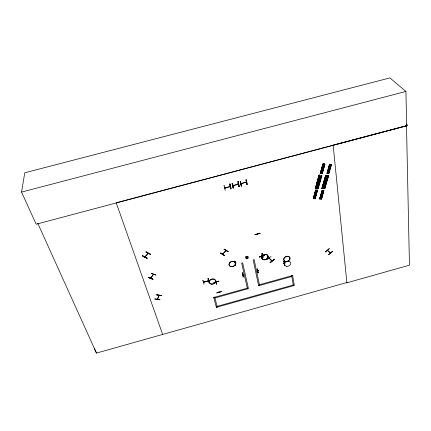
<?xml version="1.0" encoding="UTF-8"?>
<svg xmlns="http://www.w3.org/2000/svg" width="431" height="431" viewBox="0 0 431 431"><rect width="100%" height="100%" fill="white"/><g stroke="black" fill="none" stroke-linecap="round" stroke-linejoin="round"><path stroke-width="0.65" d="M159.869 299.884C160.639 299.195 155.575 299.831 154.907 299.049L154.912 299.012M159.939 299.712L154.961 298.694L154.907 299.055M257.603 234.292L257.479 234.539L257.42 234.071M261.709 255.852L261.946 255.712L262.005 256.159M224.503 255.605L220.537 253.218L224.503 255.61L224.637 255.233M216.34 282.019L216.577 282.133M220.645 252.922L220.527 253.256M220.677 253.062L224.691 255.405M153.571 274.488L153.344 274.816M219.088 291.712L219.034 292.196L218.916 291.76M152.903 279.342L148.291 277.472L153.027 279.132L148.415 277.09M157.396 299.254L157.579 298.818M157.741 298.936L157.374 299.243L159.034 295.283M159.023 295.758L159.001 295.294L159.071 295.741M21.55 192.086L24.761 172.788L389.899 77.914L405.927 91.437L406.643 125.76L36.166 224.228L21.55 192.086L405.927 91.437M289.977 258.083L289.944 258.018A3.227 2.478 -24.2 0 0 284.934 257.145A3.227 2.478 -24.2 0 0 285.645 261.434A3.227 2.478 -24.2 0 0 289.918 258.018L289.944 258.018M142.478 255.992L146.912 258.401M142.623 255.648L147.036 258.094M144.789 256.989L145.29 256.757M144.838 256.898L148.059 253.261L147.914 253.687M257.959 272.823L257.194 268.901L258.234 272.758L257.959 272.834L258.142 272.607M327.576 250.503L327.635 250.686M257.404 268.836L258.158 272.753M330.071 252.399L330.48 252.819M268.998 258.147L269.456 258.266L269.267 258.465M269.025 258.201L272.004 260.997L271.611 260.464M319.409 175.18L315.697 188.325L319.414 175.175L319.01 175.148L315.546 188.261M319.026 175.153L315.368 188.304L319.177 175.105M235.412 263.147L235.369 263.179A3.265 2.559 -18.7 0 0 230.127 262.312A3.265 2.559 -18.7 0 0 231.135 266.633A3.259 2.554 -18.7 0 0 235.348 263.185L235.913 262.958L235.38 263.249M315.853 188.325L319.705 175.142L315.853 188.325L316.252 188.352L319.921 175.207L319.581 175.191M315.993 188.282L319.657 175.137M315.19 198.766L313.24 198.653L315.637 190.098L317.415 190.136L315.185 198.772L317.415 190.136L315.023 198.723L314.598 198.734L317.103 190.152M321.009 173.009L320.734 172.987L323.336 163.942L322.997 163.92L320.4 172.966L322.916 163.979L324.909 164.125L322.372 173.117L324.904 164.13M313.283 198.659L315.718 190.033L313.504 198.675M316.246 188.358L319.888 175.218M313.24 198.653L315.734 190.066M320.734 172.987L323.288 164.006M316.219 190.136L313.816 198.696L316.047 190.049L313.682 198.643L313.369 198.626M320.831 172.966L323.336 163.942M320.987 173.014L323.509 164.022M317.405 188.428L321.278 175.255L317.405 188.428L321.23 175.255L321.488 175.32L317.798 188.46L321.483 175.325M314.641 198.739L317.081 190.119L314.856 198.756M324.414 164.055L321.795 173.073L324.392 164.022L324.769 164.082M317.367 190.206L315.018 198.691M317.97 188.471L321.72 175.234L321.989 175.352L318.299 188.492M322.167 173.095L324.732 164.049L322.119 173.09L322.393 173.111M235.536 265.254L234.857 260.997L235.552 265.232M235.768 265.151L234.836 261.17M321.833 188.573L325.691 175.374L325.96 175.492L322.022 188.53M321.898 188.584L325.626 175.471L325.955 175.498M321.973 188.53L325.75 175.428M322.323 188.6L326.192 175.406L326.461 175.525L322.517 188.562M322.34 188.606L326.251 175.46L322.469 188.557M319.657 198.896L322.102 190.367L323.864 190.405L321.596 199.014L319.657 198.896L322.507 190.319L320.244 198.933L322.679 190.405M326.957 173.289L329.521 164.335L331.504 164.48L328.928 173.434L327.086 173.267M327.048 173.262L329.596 164.27L329.974 164.33L327.285 173.31L327.56 173.332L329.93 164.292L327.183 173.31L329.774 164.351M319.883 198.912L322.119 190.373M320.249 198.928L322.507 190.319M327.301 173.316L329.887 164.356M319.748 198.831L320.082 198.885L322.463 190.389M324.263 188.735L328.013 175.643L327.754 175.519L324.064 188.665M327.684 175.616L323.886 188.708L327.635 175.616M331.008 164.405L328.341 173.397L330.906 164.437L328.562 173.413L331.498 164.48M321.267 198.998L323.536 190.389L321.036 198.987L321.461 198.966L323.87 190.443M328.514 175.676L324.737 188.767L328.524 175.67L328.25 175.552L324.274 188.73L324.004 188.611M324.381 188.74L328.309 175.606L324.381 188.74L324.764 188.756M234.631 261.24L234.917 261.17M223.086 253.654L222.638 254.193M225.925 250.966L226.054 250.53M240.401 181.133L241.484 186.041L241.198 186.095M241.425 186.03L240.196 181.327L240.498 181.268M203.987 284.121L202.915 280.22M233.149 188.083L232.12 183.315L232.411 183.256L233.44 188.029L233.133 188.11L232.104 183.32M232.347 183.245L233.343 187.894M224.718 187.921L225.294 187.964M229.766 186.774L230.219 186.451M230.256 186.618L224.815 188.072L230.143 186.456M232.945 185.729L233.543 185.594L233.44 185.206M225.214 190.367L224.147 185.589M208.507 280.737L203.577 282.063M238.435 184.263L237.869 184.452L237.707 184.069M203.982 281.755L204.073 282.138L203.561 282.289M240.977 183.574L241.538 183.385M208.539 280.899L203.518 282.267M246.009 182.458L246.462 182.108M235.692 262.646C236.21 263.266 235.143 263.4 235.342 262.738M242.825 275.053L242.324 275.188L242.793 274.919M161.614 295.677L156.631 294.858L161.587 295.547M159.19 295.359L157.627 299.211M258.401 270.754C257.56 270.269 258.411 271.433 258.298 270.377M161.684 295.521L156.647 294.777M150.915 278.162L151.119 277.866M284.266 263.546L283.83 263.686M272.176 260.884L269.138 258.04M151.13 277.903L151.109 277.58M145.285 256.714L144.999 256.316M237.901 184.425L237.783 183.908M203.534 282.116L204.014 282.143M222.692 254.101L226.189 250.61M216.184 282.305L216.712 282.327L216.626 281.944M216.658 282.332L216.222 282.44M261.806 255.804L261.832 256.203L261.752 255.798L262.242 255.675M215.554 280.662L215.586 280.721A3.227 2.489 -16.3 0 1 211.427 284.11A3.227 2.489 -16.3 0 1 210.328 279.94A3.227 2.489 -16.3 0 1 215.543 280.743L215.586 280.721M153.371 274.353L150.942 278.167M151.206 273.227L155.979 275.097L151.233 273.356M245.692 256.935L246.106 258.821L248.331 258.137L247.949 256.386L245.692 256.935L247.847 256.343M142.462 256.036L142.602 255.685M146.114 251.833L150.564 254.268L145.947 252.049L146.125 251.823M146.896 258.438L147.057 258.056M224.131 249.377L224.319 249.172L228.295 251.548L228.101 251.752L224.077 249.21M222.676 254.155L225.952 250.228M153.361 274.402L150.678 278.162M325.464 251.957L329.236 248.547M330.286 252.625L330.361 253.013L327.388 250.443M330.216 252.631L329.936 252.512M332.274 251.149L332.538 251.451L328.686 254.694L328.449 254.419M267.021 259.602L271.029 256.472M270.269 262.641L274.272 259.537L270.269 262.635L270.032 262.317M145.058 257.021L148.248 253.309M226.016 250.567L225.839 250.282M321.424 198.928L323.778 190.47M319.754 198.869L322.216 190.335M145.974 251.984L150.408 254.419M323.536 190.389L321.235 198.993M316.047 190.049L313.838 198.686M317.9 188.46L318.304 188.487M328.756 173.354L331.277 164.464M321.785 173.068L324.43 164.06M320.4 172.966L322.232 173.063M224.174 249.307L228.123 251.693M233.446 185.621L233.284 185.114M238.327 184.317L232.999 185.718M241.085 183.52L246.403 182.124L241.01 183.741M262.242 255.858L261.784 255.96L261.66 255.545M225.262 188.008L225.257 187.566M237.896 184.177L237.869 184.452M257.927 270.673L258.331 270.603M94.244 348.275L96.474 353.086L346.858 282.537L346.89 282.817L333.158 145.123L407.791 125.426L406.341 124.058M216.308 307.061L216.384 307.33L294.33 285.473L292.557 275.22M216.384 307.33L213.722 297.525L247.313 288.145L247.222 287.881M292.676 275.479L259.424 284.762L259.327 284.498M247.389 288.608L247.48 288.872L241.656 263.072L242.637 262.802L248.428 288.608L214.875 297.983L214.8 297.708M258.535 285.494L258.632 285.758L291.857 276.476L291.744 276.223M202.678 280.333L202.958 280.252M208.001 278.857L208.275 278.782L209.331 282.666L209.057 282.747L207.952 278.679M221.604 291.566L216.68 292.956L221.609 291.593L221.534 291.313M213.916 282.542L218.91 281.163L213.889 282.472M213.927 282.607L218.926 281.227M284.503 265.27L284.853 265.361L283.894 261.348M243.17 276.75L243.51 276.853L242.648 272.942L243.504 276.842M215.381 280.522L215.656 280.446L216.642 284.315L216.362 284.39L215.608 280.269M262.975 257.663L262.188 253.622L262.991 257.679L262.641 257.582M284.191 261.418L283.857 261.342M242.658 272.958L242.319 272.861M283.749 263.546L284.196 263.422M258.358 270.743L257.862 270.878M261.876 253.547L262.22 253.633M235.859 262.975L235.401 263.099L235.348 262.759M259.446 257.086L264.424 255.508L259.338 256.693M259.403 256.871L264.429 255.502L259.44 257.065M239.205 186.467L238.187 181.693L239.221 186.478L238.849 186.407M230.019 184.064L229.718 184.145L230.757 188.913L231.064 188.832L230.019 184.059L229.653 183.989M246.882 184.425L247.259 184.495C247.89 183.531 245.142 179.28 246.29 179.7M260.044 233.117L254.926 234.739L260.087 233.354M254.91 234.674L260.071 233.29M116.86 202.613L406.643 125.76M237.853 181.634L238.224 181.704M223.894 185.702L224.195 185.621M151.141 277.806L150.828 277.483M268.044 256.251A3.259 2.538 -22.3 0 1 263.772 259.71A3.259 2.538 -22.3 0 1 262.937 255.362A3.259 2.538 -22.3 0 1 268.044 256.251L268.098 256.262M235.342 263.104L235.245 262.808M327.571 250.341L330.491 252.862M327.538 173.337L330.108 164.378M322.938 163.985L320.648 172.993L323.137 163.995M225.208 187.765L225.165 187.501M237.917 181.785L238.919 186.558L237.987 181.747M229.987 184.053L231.048 188.816M261.94 253.714L262.711 257.754L262.005 253.676M283.964 261.472L284.611 265.399M208.06 278.819L209.331 282.661L208.275 278.776M243.267 276.885L242.4 272.979L243.251 276.874M319.991 197.974L321.671 198.066M313.569 197.727L315.26 197.818M321.515 192.63L323.202 192.727M315.066 192.371L316.763 192.468M321.294 193.4L322.981 193.497M314.851 193.142L316.548 193.239M321.047 194.268L322.733 194.365M314.608 194.015L316.306 194.106M321.925 191.181L323.616 191.278M315.47 190.911L317.168 191.014M321.763 191.763L323.449 191.86M315.309 191.499L317.006 191.596M145.123 256.569L145.08 256.3M327.296 172.33L329.015 172.443M320.739 172.001L322.469 172.12M328.411 168.44L330.13 168.559M321.828 168.101L323.562 168.219M329.332 165.197L331.056 165.315M322.733 164.847L324.473 164.965M329.16 165.806L330.884 165.924M322.566 165.456L324.301 165.579M328.896 166.716L330.62 166.84M322.307 166.377L324.042 166.495M328.67 167.53L330.388 167.648M322.086 167.185L323.816 167.309M257.598 234.022L257.679 234.453M326.402 175.525L322.695 188.638M261.962 255.788L262.043 256.057M257.479 234.491L257.426 234.114M148.302 277.435L152.913 279.299M142.618 255.804L147.079 258.234M246.02 179.749L246.952 184.576M329.343 248.714L325.4 251.839M274.272 259.537L274.035 259.214M328.573 254.597L332.366 251.289M274.111 259.36L270.059 262.35M291.62 275.484L293.403 285.731L293.29 285.478M37.734 223.236L96.474 353.086M283.603 263.346L283.722 263.697M293.166 284.756L293.285 285.015L217.138 306.36L217.062 306.091M245.837 181.925L245.939 182.426M246.931 184.425L246.063 179.759M238.16 183.805L238.343 184.112L232.966 185.551L232.902 185.211M237.734 183.972L237.847 184.247M257.544 233.807L257.668 234.098L257.474 233.737M257.296 233.785L257.409 234.168M259.478 285.23L259.575 285.494L254.155 259.618L253.18 259.888L258.632 285.758M116.208 202.785L162.735 334.704M242.168 274.849L242.27 275.204M235.757 262.673L235.946 263.099M225.602 250.535L225.812 251.02M225.607 250.6L225.672 250.934M214.606 296.986L217.326 307.066L217.251 306.797M213.652 297.255L213.722 297.525M207.893 280.673L207.99 281.028M229.718 184.145L230.757 188.913M240.212 181.322L241.182 186.122M283.948 261.455L284.579 265.437M150.909 277.462L150.952 277.779M346.82 282.553L346.847 282.828L409.45 265.184L406.508 125.631M235.04 262.441A3.254 2.543 -18.7 0 1 235.299 263.055M268.12 256.283L268.114 256.294A3.259 2.538 -22.3 0 0 262.969 255.438A3.259 2.538 -22.3 0 0 263.799 259.785A3.259 2.538 -22.3 0 0 268.077 256.326L268.087 256.321M246.273 257.178L246.387 258.223L247.281 258.234L247.868 257.582L247.13 256.811L246.273 257.178M285.688 261.493A3.206 2.462 -24.2 0 0 289.934 258.099A3.206 2.462 -24.2 0 0 284.983 257.232A3.206 2.462 -24.2 0 0 285.688 261.493M211.395 284.04A3.249 2.505 -16.3 0 0 215.543 280.651A3.249 2.505 -16.3 0 0 210.29 279.848A3.249 2.505 -16.3 0 0 211.395 284.04M231.135 266.633A3.265 2.559 -18.7 0 0 235.353 263.179A3.259 2.554 -18.7 0 0 230.132 262.317A3.259 2.554 -18.7 0 0 231.14 266.627M286.518 266.331A3.189 2.43 -24 0 0 290.742 262.964A3.189 2.43 -24 0 0 285.818 262.118A3.189 2.43 -24 0 0 286.518 266.331M263.81 259.769A3.238 2.521 -22.3 0 0 268.06 256.332A3.238 2.521 -22.3 0 0 262.98 255.448A3.238 2.521 -22.3 0 0 263.81 259.769"/></g></svg>
